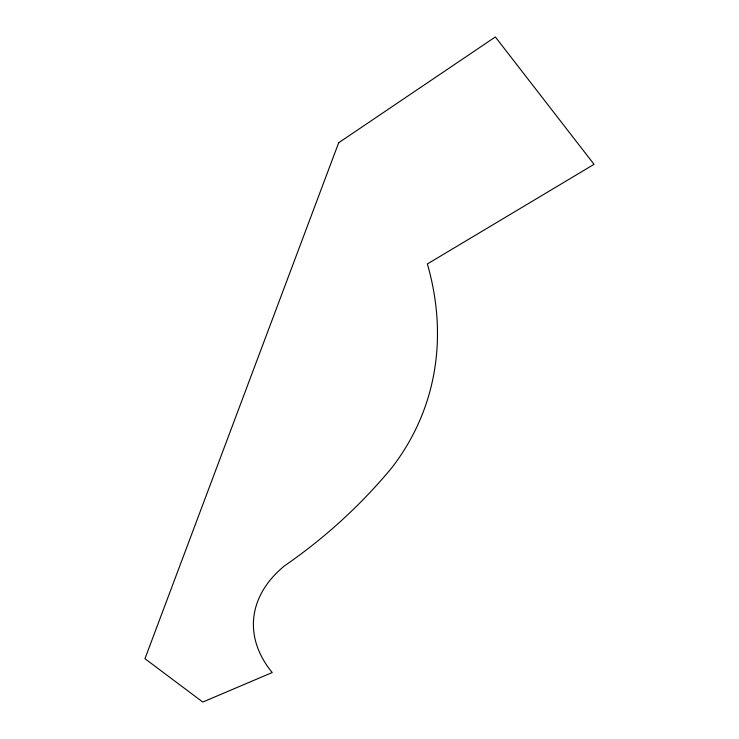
<?xml version="1.0" encoding="UTF-8"?>
<svg xmlns="http://www.w3.org/2000/svg" width="739" height="739" viewBox="0 0 739 739"><rect width="100%" height="100%" fill="white"/><g stroke="black" fill="none" stroke-linecap="round" stroke-linejoin="round"><path stroke-width="1.11" d="M338.684 142.747L144.955 658.698L202.782 702.05L272.211 672.545A157.703 99.977 3.5 0 1 284.441 565.908A1232.43 804.189 42.1 0 0 391.55 468.064A383.707 286.649 20.1 0 0 427.364 263.962L594.045 164.335L495.352 36.95L338.684 142.747"/></g></svg>
